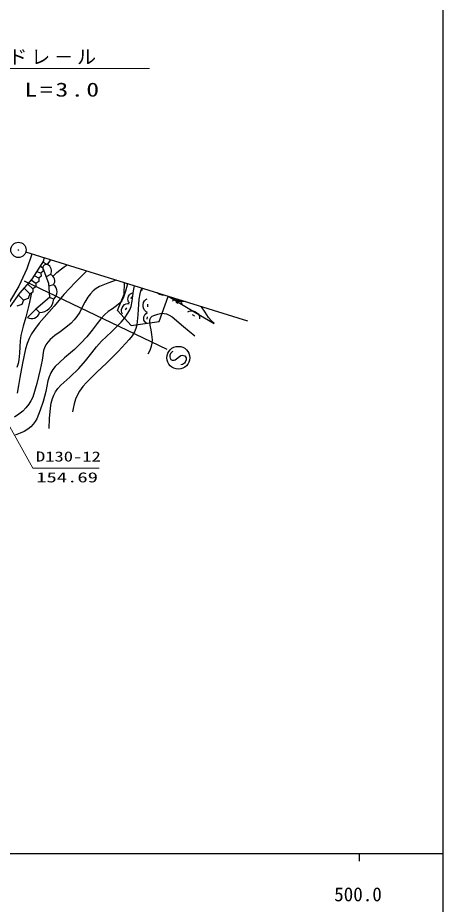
# Model space of a CAD drawing. Units: millimetres, scale not verified. Extents: x 40000 to 680000, y 20000 to 380000.
# Drawn here: x 523336 to 579000, y 198357 to 314152 of the extents above; entities that cross this region are included whole.
import ezdxf
from ezdxf.enums import TextEntityAlignment as Align

# ---------------------------------------------------------------- set-up
doc = ezdxf.new("R2010")
doc.units = ezdxf.units.MM
doc.header["$LTSCALE"] = 1000
for name, color, linetype, lineweight in [('M-BGD', 7, 'Continuous', 25), ('M-BGD-HTXT', 7, 'Continuous', 13), ('M-STR-STRC', 7, 'Continuous', 25), ('M-TTL-BAND', 7, 'Continuous', 25)]:
    doc.layers.add(name, color=color, linetype=linetype, lineweight=lineweight)
doc.layers.add('M-OTRS', color=7, linetype='Continuous')
doc.styles.add('ＭＳ ゴシック', font='')
doc.styles.get('ＭＳ ゴシック').set_extended_font_data('MS Gothic')

# ---------------------------------------------------------------- blocks, each defined once
blk = doc.blocks.new('BUHIN69')
at = {"color": 6, "linetype": 'Continuous', "lineweight": 25}
for radius in [995, 30]:
    blk.add_circle((0, 0), radius, dxfattribs=at)
blk = doc.blocks.new('BUHIN58')
at = {"color": 7, "linetype": 'Continuous', "lineweight": 25}
blk.add_lwpolyline([(561, -915), (681, -895), (786, -829), (897, -713), (1023, -517), (1085, -325), (1079, -125), (994, 46), (853, 146), (754, 200), (596, 231), (469, 188), (-371, -243), (-533, -245), (-723, -194), (-866, -84), (-958, 38), (-1014, 199), (-945, 431), (-758, 721), (-657, 835), (-523, 918), (-364, 958), (-162, 952)], dxfattribs=at)
blk.add_circle((0, 0), 1492, dxfattribs=at)

msp = doc.modelspace()

# ---------------------------------------------------------------- linework, layer by layer
at = {"layer": 'M-BGD'}
for p, q in [((553440, 274535), (524389, 283531)), ((525179, 283286), (524521, 281371)), ((526744, 282410), (526791, 282787)), ((527534, 282557), (527563, 282475)), ((525226, 279999), (526744, 282410)), ((526611, 281454), (526289, 281688)), ((526611, 281454), (527350, 279472)), ((526611, 281454), (526650, 281065)), ((527188, 281921), (526628, 282226)), ((527563, 282475), (527188, 281921)), ((524521, 281371), (523480, 279080)), ((526114, 280148), (525512, 280452)), ((526363, 280801), (525846, 280983)), ((526402, 280412), (526114, 280148)), ((526650, 281065), (526363, 280801)), ((526363, 280801), (526402, 280412)), ((527604, 280601), (527062, 280305)), ((523480, 279080), (522258, 277061)), ((523613, 278180), (525226, 279999)), ((525333, 278760), (524654, 279354)), ((525724, 279454), (525117, 279876)), ((525724, 279454), (525702, 279010)), ((526092, 279703), (525724, 279454)), ((526114, 280148), (526092, 279703)), ((527350, 279472), (527500, 277606)), ((528020, 279280), (527359, 279101)), ((537250, 278060), (537287, 279537)), ((522339, 276405), (523613, 278180)), ((524091, 277282), (523433, 277930)), ((524942, 278067), (524178, 278817)), ((524942, 278067), (524712, 277462)), ((525311, 278316), (524942, 278067)), ((525333, 278760), (525311, 278316)), ((525702, 279010), (525333, 278760)), ((536383, 275922), (537250, 278060)), ((539590, 278580), (539560, 278539)), ((524091, 277282), (523861, 276677)), ((524712, 277462), (524091, 277282)), ((527500, 277606), (525688, 276100)), ((528049, 277413), (527494, 277625)), ((538240, 277680), (538148, 277418)), ((541828, 274461), (543018, 277730)), ((546486, 275663), (543018, 277730)), ((544311, 276845), (544069, 276946)), ((523861, 276677), (523239, 276498)), ((524602, 275011), (525688, 276100)), ((526190, 275638), (525728, 276147)), ((538168, 273941), (536383, 275922)), ((537577, 276263), (537405, 275992)), ((540297, 276734), (540305, 276375)), ((549037, 274172), (546486, 275663)), ((538168, 273941), (541828, 274461)), ((540263, 275066), (540236, 274796)), ((546498, 275179), (546200, 275360))]:
    msp.add_line(p, q, dxfattribs=at)
for points in [[(527913, 280335), (528466, 280872), (529063, 281369), (529422, 281619), (529790, 281859)], [(532355, 281064), (530851, 279556), (529385, 278000), (528120, 276492), (526793, 275003), (526131, 274239), (525524, 273445), (525154, 272871), (524837, 272269), (524572, 271608), (524358, 270910), (523946, 269042), (523594, 267169), (523461, 266135), (523270, 265117)], [(536208, 279871), (535127, 279495), (534046, 279054), (533614, 278786), (533219, 278470), (532844, 278082), (532512, 277650), (532120, 277009), (531776, 276331), (531456, 275708), (531085, 275116), (530740, 274676), (530348, 274275), (529652, 273695), (528890, 273140), (528212, 272647), (527579, 272113), (527271, 271780), (527016, 271418), (526840, 271057), (526718, 270667), (526524, 269422), (526273, 268202), (525818, 266382), (525305, 264578), (525071, 264107), (524777, 263656), (524406, 263198), (523988, 262780), (523478, 262360), (522923, 261982)], [(537694, 279411), (537451, 278448), (537150, 277506), (536960, 277195), (536721, 276918), (536253, 276518), (535723, 276147), (535189, 275773), (534694, 275352), (534190, 274808), (533727, 274218), (533065, 273327), (532358, 272478), (531585, 271635), (530756, 270823), (529463, 269716), (528223, 268577), (527924, 268192), (527678, 267777), (527460, 267264), (527292, 266711), (527000, 265343), (526654, 264012), (526279, 262890), (525841, 261772), (525637, 261397), (525377, 261046), (525037, 260705), (524655, 260408), (524174, 260115), (523657, 259871), (522996, 259636)], [(527471, 260500), (527511, 261812), (527614, 263158), (527717, 263793), (527879, 264414), (528055, 264873), (528288, 265310), (528603, 265743), (528969, 266144), (530172, 267218), (531329, 268331), (532199, 269329), (533030, 270375), (533648, 271158), (534316, 271906), (535612, 273117), (536868, 274374), (537331, 274943), (537755, 275559), (537985, 275992), (538158, 276446), (538296, 277114), (538378, 277810), (538477, 278472), (538618, 279125)], [(525157, 278212), (524810, 276625), (524405, 275048), (524055, 273863), (523763, 272660), (523664, 271930), (523623, 271182), (523590, 270322), (523497, 269470), (523380, 268974), (523203, 268484)], [(539586, 278825), (539415, 278472), (539299, 278092), (539190, 277413), (539140, 276718), (539069, 275363), (538937, 274018), (538798, 273562), (538602, 273124), (538296, 272613), (537928, 272116), (536468, 270544), (535012, 269064), (533646, 267820), (532314, 266526), (531850, 265976), (531430, 265385), (531139, 264880), (530903, 264351), (530713, 263733), (530582, 263097), (530544, 262880), (530508, 262662)], [(537964, 276892), (537847, 277010), (537763, 277202), (537729, 277380), (537764, 277585), (537833, 277782), (537938, 277978), (538082, 278104), (538257, 278183), (538423, 278206)], [(539501, 278457), (539486, 278484), (539482, 278522), (539486, 278555), (539503, 278589), (539525, 278619), (539554, 278648), (539586, 278662), (539620, 278666), (539650, 278662)], [(542615, 277867), (542252, 277899), (541913, 277990), (541735, 278088), (541558, 278215)], [(537060, 275450), (536959, 275614), (536915, 275852), (536924, 276060), (537018, 276281), (537147, 276485), (537317, 276676), (537512, 276781), (537729, 276823), (537922, 276805)], [(540320, 275658), (540125, 275748), (539937, 275941), (539816, 276140), (539766, 276404), (539760, 276673), (539799, 276956), (539916, 277174), (540091, 277348), (540282, 277451)], [(545241, 277074), (544843, 277053), (544447, 277092), (544062, 277208), (543701, 277380), (543427, 277544), (543158, 277718)], [(543585, 277149), (543703, 277253), (543888, 277321), (544057, 277343), (544248, 277298), (544430, 277222), (544608, 277112), (544719, 276969), (544783, 276800), (544795, 276642)], [(540181, 274256), (540043, 274341), (539919, 274504), (539847, 274665), (539833, 274867), (539854, 275070), (539909, 275279), (540017, 275432), (540165, 275547), (540318, 275606)], [(545605, 275720), (545780, 275833), (546036, 275886), (546262, 275881), (546504, 275786), (546727, 275650), (546939, 275471), (547057, 275263), (547108, 275028), (547093, 274819)], [(549035, 274272), (548643, 274623), (548296, 275014), (547841, 275705), (547389, 276409)], [(540417, 270250), (540663, 270731), (540850, 271232), (540928, 271656), (540948, 272100), (540892, 272764), (540779, 273407), (540677, 273979), (540630, 274586), (540669, 274807), (540766, 275004), (540928, 275153), (541142, 275264), (541671, 275437), (542191, 275544), (542482, 275537), (542781, 275469), (543161, 275307), (543521, 275086), (545000, 273812), (546511, 272591), (546519, 272584)]]:
    msp.add_lwpolyline(points, dxfattribs=at)
for centre, radius, start, end in [((527075, 281471), 464, 75.87695, 182.13721), ((526901, 281105), 865, 324.34668, 70.60693), ((527317, 279784), 865, 324.34668, 70.60693), ((527334, 278335), 1167, 307.76807, 54.02832), ((526152, 277539), 1902, 271.15283, 356.18506), ((525161, 275920), 1067, 238.3999, 344.66016)]:
    msp.add_arc(centre, radius, start, end, dxfattribs=at)
at = {"layer": 'M-BGD-HTXT'}
for p, q in [((515357, 307521), (540572, 307521)), ((514584, 274434), (525326, 255337)), ((525326, 255337), (534009, 255337))]:
    msp.add_line(p, q, dxfattribs=at)
at = {"layer": 'M-STR-STRC'}
msp.add_line((542885, 270817), (524224, 279761), dxfattribs=at)
at = {"layer": 'M-TTL-BAND'}
for p, q in [((579000, 20000), (579000, 370000)), ((40000, 205000), (579000, 205000)), ((568000, 205000), (568000, 204000))]:
    msp.add_line(p, q, dxfattribs=at)

# ---------------------------------------------------------------- block references
at = {"layer": 'M-OTRS', "rotation": 190.10446}
msp.add_blockref('BUHIN69', (523433, 283827), dxfattribs=at)
at = {"layer": 'M-STR-STRC', "rotation": 190.10446}
msp.add_blockref('BUHIN58', (544350, 269737), dxfattribs=at)

# ---------------------------------------------------------------- texts
at = {"layer": 'M-BGD-HTXT', "style": 'ＭＳ ゴシック'}
for s, width, p in [('D130-12', 1.35, (525723, 255786)), ('154.69', 1.5, (525755, 253065))]:
    msp.add_text(s, height=1320, dxfattribs=dict(at, width=width)).set_placement(p, align=Align.BOTTOM_LEFT)
at = {"layer": 'M-BGD-HTXT', "char_height": 1833, "attachment_point": 7, "style": 'ＭＳ ゴシック'}
for s, insert in [('\\T1.2;ガ－ドレ－ル', (516087, 308021)), ('\\T1.2;\\W1.35;L=3.0', (524224, 303820))]:
    msp.add_mtext(s, dxfattribs=dict(at, insert=insert))
at = {"layer": 'M-TTL-BAND', "style": 'ＭＳ ゴシック'}
msp.add_text('500.0', height=1833, dxfattribs=at).set_placement((567844, 198195), align=Align.BOTTOM_CENTER)

doc.saveas('drawing.dxf')
